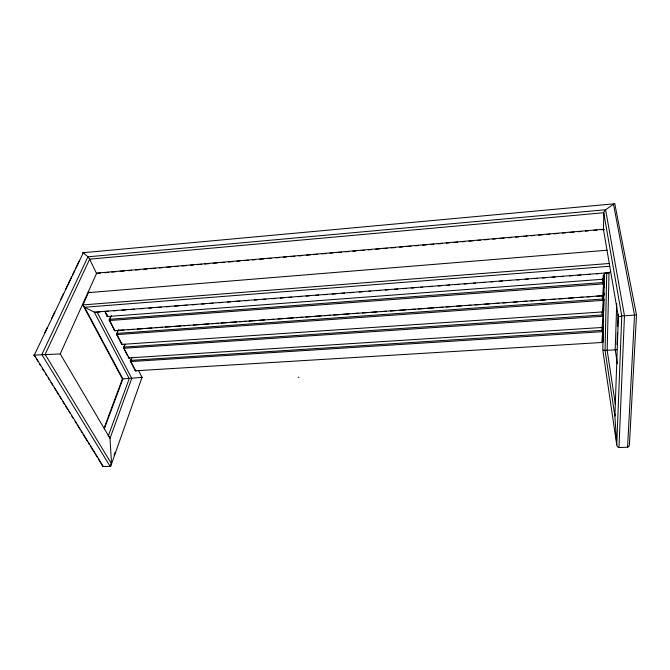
<?xml version="1.0" encoding="UTF-8"?>
<svg xmlns="http://www.w3.org/2000/svg" width="670" height="670" viewBox="0 0 670 670"><rect width="100%" height="100%" fill="white"/><g stroke="black" fill="none" stroke-linecap="round" stroke-linejoin="round"><path stroke-width="1" d="M603.235 275.119L603.025 279.164A1.256 0.896 -10 0 0 604.281 278.167L604.357 274.231M603.251 327.002L602.807 350.092L616.76 444.872L617.48 446.79L618.963 447.535L627.581 447.217L628.962 446.362L629.431 444.394L636.5 314.975L614.717 203.387L605.605 209.752L603.863 212.055L603.436 229.249L618.377 316.784L614.884 416.078L616.76 444.872L621.76 315.955L603.72 212.742L89.68 259.148L45.141 354.388L111.555 463.875L111.195 465.617L110.114 466.37L102.795 466.471L98.473 459.109M603.352 321.885L603.905 292.865M603.997 287.907L604.265 274.047M602.749 327.178A1.189 0.812 -7.8 0 0 603.352 326.432L603.561 315.712L602.807 310.788M604.667 273.218L606.735 273.059L605.06 350.427L614.884 416.078L615.353 414.11M616.727 303.543L615.202 349.874L617.447 363.852M617.02 344.564L617.447 332.353M617.648 326.424L618.067 314.322M618.963 447.535L624.457 315.721L605.605 209.752L87.921 256.819L82.812 252.406L82.988 253.076M627.581 447.217L634.515 315.051L613.435 203.881L83.365 252.691L34.312 355.058L103.381 466.613M111.111 463.548L110.114 466.37L41.867 354.556L87.921 256.819L89.68 259.148L96.622 273.695M114.093 455.072L115.089 452.25M108.272 436.003L129.243 378.584L94.261 312.136L84.588 307.254L82.795 305.436L88.373 292.623L89.395 292.145L91.137 292.614M104.26 429.001L122.878 378.96L84.588 307.254L609.658 266.275M131.705 357.478L130.357 361.122L134.971 370.091A1.03 0.645 -25.6 0 0 135.633 370.77A1.005 0.436 86.8 0 0 136.169 370.887M131.948 357.629L130.935 360.368A1.038 0.653 18.3 0 0 130.357 361.122A1.038 0.645 -25.4 0 0 131.018 361.792L135.633 370.77L602.322 342.462M104.378 427.359L107.51 418.943M107.853 418.013L118.883 388.416M119.235 387.469L122.409 378.944L109.93 355.603M123.875 346.943L124.93 344.213M125.156 344.338L124.109 347.077A1.055 0.67 19.1 0 0 123.523 347.856L127.493 355.569M121.747 342.797L121.387 343.71A1.064 0.678 19.3 0 0 121.521 343.894M116.856 333.275L116.488 334.188L121.387 343.71A1.055 0.645 -25 0 0 122.066 344.38A1.03 0.461 85.8 0 0 122.719 344.372A1.064 0.678 19.3 0 1 121.706 344.062M117.217 332.362L117.577 331.457M118.523 329.732L117.074 333.384A1.072 0.687 19.8 0 0 116.488 334.188A1.072 0.645 -24.8 0 0 117.166 334.858L122.066 344.38L602.883 311.91M110.743 316.458L109.235 320.101L114.285 329.916A1.072 0.645 -24.7 0 0 114.964 330.578A1.047 0.477 85.3 0 0 115.642 330.595M111.32 315.62L109.821 319.263A1.097 0.712 20.6 0 0 109.235 320.101A1.089 0.637 -24.6 0 0 109.914 320.762L114.83 330.746M107.351 314.783L106.966 315.696A1.089 0.637 -24.5 0 0 107.644 316.349A1.064 0.494 84.7 0 0 108.247 316.55M44.781 332.755L47.369 327.354M51.682 318.359L54.739 311.986M60.861 299.222L63.516 293.678M65.727 289.063L67.946 284.449M68.399 283.502L71.548 276.928M72.452 275.043L74.705 270.345M75.609 268.461L79.512 260.32M107.51 316.525L603.486 279.206M128.816 357.922L602.598 327.437M100.148 311.852L96.019 312.597L94.261 312.136L609.03 272.698L610.655 271.417M603.402 283.887L109.562 320.52M603.101 300.353L116.823 334.615M602.807 316.274L123.858 348.291M602.523 331.667L130.692 361.566M603.503 283.988L602.724 295.763M603.193 300.453L602.439 311.81M602.899 316.374L602.154 327.32A1.189 0.812 -7.8 0 0 602.464 327.27M602.615 331.759L601.886 342.328A1.164 0.787 -7.3 0 0 603.067 341.466L603.268 331.097L602.673 327.144M107.376 316.433L105.048 311.316M114.696 330.653L602.866 295.688L603.871 299.8L603.653 310.888A1.206 0.838 -8.5 0 1 602.749 311.759M128.69 357.839L128.95 357.772A1.013 0.452 86.3 0 0 129.586 357.738A1.038 0.662 18.6 0 1 128.59 357.437M122.409 378.944L142.258 377.344L141.496 377.361M616.802 349.748L605.278 350.427L603.193 350.041M97.309 273.327L100.408 273.059M104.545 272.707L108.682 272.347M111.789 272.079L115.927 271.719M120.064 271.358L124.193 271.007M128.33 270.647L131.437 270.378M135.575 270.018L139.712 269.667M143.841 269.307L146.948 269.038M151.085 268.678L155.222 268.318M159.359 267.966L162.458 267.698M166.595 267.338L170.733 266.978M174.87 266.618L177.969 266.35M182.098 265.998L186.235 265.638M190.372 265.278L193.471 265.01M197.608 264.658L201.737 264.298M204.836 264.03L208.973 263.67M213.11 263.318L217.239 262.958M221.376 262.598L224.475 262.33M228.612 261.978L232.741 261.618M236.878 261.258L239.977 260.99M244.115 260.63L248.243 260.278M252.381 259.918L255.488 259.65M259.625 259.29L263.771 258.938M267.908 258.578L271.015 258.31M276.191 257.858L279.298 257.59M283.435 257.23L286.542 256.962M290.688 256.61L294.825 256.25M298.971 255.89L302.07 255.622M306.215 255.262L310.352 254.902M313.459 254.634L317.605 254.282M321.742 253.922L325.88 253.561M330.025 253.201L333.132 252.933M337.278 252.573L341.44 252.222M345.594 251.861L348.71 251.585M352.872 251.225L355.988 250.957M361.189 250.513L364.304 250.237M368.458 249.885L371.582 249.609M375.736 249.248L379.89 248.888M384.052 248.536L387.168 248.26M391.322 247.9L395.484 247.54M399.638 247.188L402.762 246.912M406.916 246.552L411.07 246.2M415.233 245.84L418.348 245.563M422.502 245.212L426.631 244.852M430.768 244.491L433.867 244.223M438.004 243.863L442.141 243.512M446.27 243.151L449.377 242.883M453.506 242.523L457.644 242.172M461.781 241.811L464.88 241.543M469.017 241.183L473.146 240.832M477.283 240.471L480.382 240.203M484.519 239.843L488.656 239.483M492.785 239.131L495.892 238.863M500.021 238.503L504.158 238.143M508.296 237.791L511.394 237.523M515.565 237.163L518.689 236.887M523.906 236.435L527.03 236.167M531.201 235.806L534.333 235.539M538.504 235.178L542.675 234.818M546.846 234.458L549.969 234.182M554.14 233.822L558.311 233.462M562.482 233.101L565.606 232.833M569.776 232.473L573.947 232.113M578.118 231.753L581.25 231.477M585.413 231.117L588.545 230.849M593.754 230.396L596.886 230.128M601.057 229.768L604.181 229.5M88.373 292.623L607.012 250.228M609.499 263.469L82.829 304.917L89.889 318.116M105.324 311.458L108.431 311.215M113.607 310.821L116.714 310.587M121.898 310.185L126.035 309.867M131.211 309.473L134.318 309.238M140.533 308.761L143.64 308.518M148.815 308.125L151.923 307.89M158.137 307.413L161.244 307.178M166.42 306.776L169.527 306.542M174.702 306.14L178.848 305.83M184.016 305.428L187.123 305.193M192.298 304.8L196.436 304.481M201.611 304.079L204.719 303.845M209.894 303.451L212.993 303.209M219.207 302.74L222.314 302.497M227.482 302.103L230.589 301.868M235.765 301.466L239.902 301.148M245.078 300.755L248.185 300.52M254.399 300.043L257.506 299.8M262.69 299.406L265.797 299.172M272.02 298.694L275.127 298.452M280.311 298.058L283.427 297.815M288.611 297.421L291.718 297.187M297.941 296.709L301.048 296.467M306.232 296.073L309.339 295.83M315.562 295.361L318.677 295.118M323.861 294.725L326.968 294.482M332.153 294.088L336.298 293.77M341.499 293.368L344.623 293.133M349.832 292.731L352.956 292.497M359.195 292.019L362.319 291.777M368.567 291.299L370.644 291.14M376.892 290.663L380.016 290.42M385.216 290.026L388.34 289.783M394.588 289.306L397.712 289.072M402.913 288.67L406.037 288.427M411.238 288.033L414.361 287.79M420.609 287.313L422.695 287.154M428.901 286.676L432.008 286.442M438.222 285.964L441.329 285.73M446.505 285.328L449.604 285.093M454.779 284.7L458.925 284.382M464.101 283.988L467.208 283.745M473.414 283.268L475.491 283.109M481.696 282.639L484.804 282.397M491.018 281.919L493.087 281.76M499.301 281.291L502.408 281.048M508.614 280.579L510.682 280.42M516.888 279.943L519.987 279.708M525.146 279.306L528.245 279.072M534.442 278.594L537.541 278.36M542.708 277.966L545.807 277.723M551.996 277.254L555.095 277.02M560.262 276.618L563.361 276.383M569.559 275.906L572.657 275.672M577.816 275.278L580.915 275.035M587.113 274.566L590.211 274.323M596.409 273.854L598.469 273.695M118.749 330.369L123.933 330M128.079 329.707L133.255 329.33M137.4 329.037L142.584 328.668M146.73 328.367L151.914 327.998M156.06 327.705L162.274 327.262M165.381 327.035L171.604 326.591M174.711 326.365L180.934 325.922M184.041 325.704L189.216 325.335M193.354 325.034L199.543 324.59M202.642 324.372L208.831 323.928M211.929 323.71L218.127 323.267M221.217 323.041L227.415 322.605M230.514 322.379L236.703 321.935M239.801 321.717L245.999 321.273M249.089 321.047L255.287 320.612M259.416 320.31L264.575 319.942M268.703 319.649L273.854 319.28M277.975 318.987L283.134 318.618M287.254 318.325L293.435 317.882M296.525 317.655L302.714 317.22M305.805 316.994L311.986 316.55M315.084 316.332L321.265 315.888M324.355 315.671L330.536 315.227M333.635 315.009L339.816 314.565M342.906 314.339L349.095 313.903M353.224 313.602L358.375 313.233M362.503 312.94L367.663 312.572M371.783 312.279L376.942 311.91M381.071 311.617L386.222 311.248M390.35 310.947L396.54 310.512M399.63 310.285L405.819 309.841M408.918 309.624L415.099 309.18M418.197 308.962L424.386 308.518M427.477 308.292L433.683 307.848M436.79 307.63L442.996 307.187M446.094 306.969L452.3 306.525M456.438 306.224L461.613 305.855M465.75 305.562L470.918 305.193M475.055 304.892L480.231 304.523M484.368 304.23L489.536 303.862M493.673 303.56L498.849 303.192M502.986 302.899L508.153 302.53M513.329 302.162L517.483 301.86M521.645 301.567L526.838 301.19M531 300.897L536.193 300.52M540.355 300.227L545.556 299.85M549.71 299.557L554.911 299.189M559.065 298.887L564.266 298.519M568.42 298.217L573.62 297.849M577.774 297.547L582.975 297.178M587.129 296.877L592.33 296.509M596.484 296.215L601.685 295.839M298.309 377.319L298.954 377.243M618.82 316.793L622.053 315.913L636.5 314.975M33.617 355.134L60.71 353.902M603.946 229.936L603.436 229.249L96.698 273.1L60.233 353.902L110.006 438.364L111.555 463.875L142.007 377.369L138.698 370.887M108.867 436.145L110.006 438.364L131.747 378.399L97.041 312.094M130.776 361.498L131.018 361.792A1.013 0.444 86.4 0 1 130.935 360.368L602.104 330.36A1.181 0.804 -7.7 0 1 603.268 331.097A1.181 0.796 0.5 0 1 602.204 331.96L601.66 327.396M123.95 348.224L128.95 357.772A1.038 0.645 -25.3 0 1 128.28 357.093M116.907 334.548L117.166 334.858A1.047 0.469 85.4 0 1 117.074 333.384L602.665 299.021A1.223 0.854 -9 0 1 603.871 299.8A1.223 0.796 -0.5 0 1 602.774 300.671L602.204 296.065M109.654 320.444L109.914 320.762A1.064 0.486 84.9 0 1 109.821 319.263L602.958 282.531A1.248 0.888 -9.7 0 1 604.181 283.326L603.963 294.808A1.231 0.863 -9.2 0 1 603.335 295.604M602.179 342.538L602.02 342.328A1.172 0.796 0.8 0 0 603.067 341.466L602.623 338.501M602.447 327.521L602.288 327.303A1.189 0.796 0.3 0 0 603.352 326.432M602.732 311.986L602.573 311.759A1.206 0.796 -0.1 0 0 603.653 310.888L603.352 308.912M603.025 295.922L602.866 295.688A1.231 0.796 -0.6 0 0 603.963 294.808L603.653 292.832M603.335 279.29L603.168 279.047A1.248 0.796 -1.1 0 0 604.281 278.167L603.963 276.199M606.735 273.059L607.497 273.486L609.03 272.698L607.171 350.343L615.353 404.178M34.053 355.125L35.142 356.884M36.239 358.651L37.872 361.289M39.513 363.927L40.602 365.694M42.235 368.333L43.877 370.979M45.51 373.617L46.599 375.384M48.24 378.022L49.329 379.781M50.962 382.419L52.595 385.057M54.237 387.696L55.87 390.334M56.958 392.092L58.591 394.739M59.689 396.498L61.322 399.144M62.963 401.791L64.596 404.437M65.694 406.196L67.879 409.722M68.968 411.489L70.065 413.248M71.707 415.911L73.357 418.566M75.007 421.221L76.648 423.884M77.745 425.659L79.948 429.202M81.045 430.969L82.092 432.669M83.147 434.369L87.36 441.161M88.407 442.862L89.462 444.562M90.509 446.262L91.564 447.962M92.1 448.816L94.755 453.104M95.818 454.821L97.41 457.392M90.383 319.037L103.431 343.45M103.892 344.313L109.461 354.732M105.24 312.346L106.966 315.696A1.097 0.712 20.9 0 0 107.535 316.215M603.394 278.427L604.181 283.326A1.248 0.796 -0.9 0 1 603.067 284.214L602.338 278.603M601.928 311.994L602.489 316.583A1.206 0.796 0 0 0 603.561 315.712A1.206 0.829 -8.3 0 0 602.38 314.95L124.109 347.077A1.03 0.461 86 0 0 124.193 348.526A1.055 0.645 -25.1 0 1 123.523 347.856M135.742 370.652A1.022 0.637 17.9 0 1 134.971 370.091M114.846 330.427A1.08 0.695 20.1 0 1 114.285 329.916"/></g></svg>
